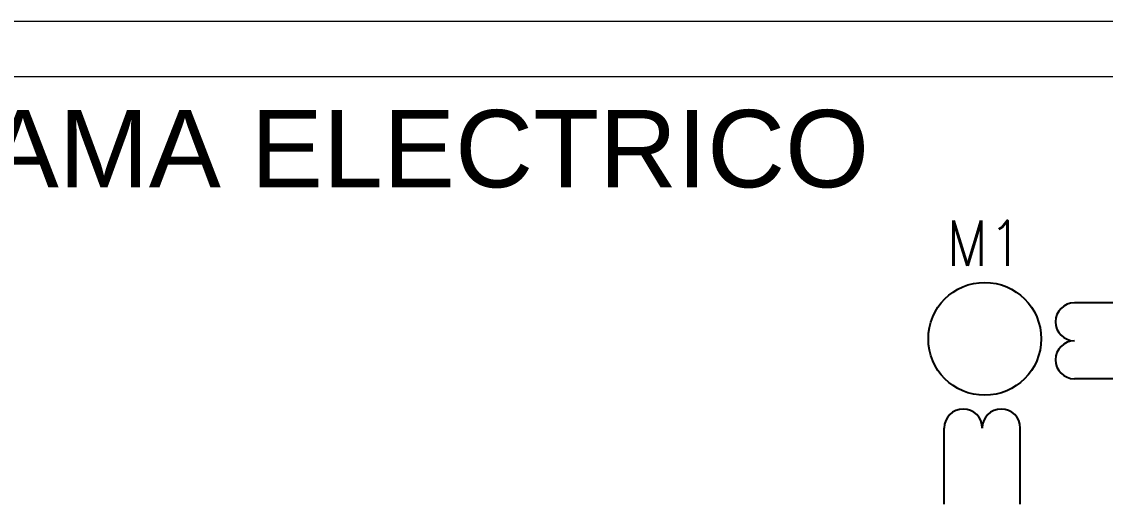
# Model space of a CAD drawing. Header units: millimetres. Extents: x 54 to 474, y 45 to 343.
# Drawn here: x 170.3 to 310.4, y 280.9 to 342.6 of the extents above; entities that cross this region are included whole.
import ezdxf
from ezdxf.enums import TextEntityAlignment as Align

# ---------------------------------------------------------------- set-up
doc = ezdxf.new("R2010")
doc.units = ezdxf.units.MM
doc.layers.add('G-ANNO-TTLB-MEDM', color=7, linetype='Continuous', lineweight=9)
doc.layers.add('G-ANNO-TTLB-THIN', color=7, linetype='Continuous', lineweight=9)
doc.layers.add('SYMS', color=7, linetype='Continuous')
doc.layers.add('TAGS', color=150, linetype='Continuous')
doc.styles.get("Standard").update_dxf_attribs({"font": 'arial.ttf'})
doc.styles.add('WD', font='romans.shx')
doc.styles.add('WD_IEC', font='isocp2.shx', dxfattribs={"width": 0.9, "height": 4})

# ---------------------------------------------------------------- blocks, each defined once
blk = doc.blocks.new('HMS1')
blk.add_circle((0, 0), 0.1562)
at = {"style": 'WD'}
for tag, width, p in [('INST', 0.7, (0.0055, 0.5282)), ('LOC', 0.7, (0.0055, 0.3586)), ('TAG1', 0.9, (0, 0.2024))]:
    blk.add_attdef(tag, text='', height=0.125, dxfattribs=dict(at, width=width)).set_placement(p, align=Align.CENTER)
for tag, p, width in [('DESC1', (1.126, 0.0757), 0.9), ('DESC2', (1.126, -0.0806), 0.9), ('DESC3', (1.126, -0.2368), 0.9), ('XREFNO', (1.3591, -0.3931), 0.8), ('XREFNC', (1.3591, -0.5493), 0.8)]:
    blk.add_attdef(tag, p, '', height=0.125, dxfattribs=dict(at, width=width))
at = {"style": 'WD', "flags": 9}
blk.add_attdef('FAMILY', text='', height=0.01, dxfattribs=at).set_placement((-0.0053, 0.1698), align=Align.CENTER)
at = {"linetype": 'Continuous', "style": 'WD', "flags": 1}
for tag, p in [('CAT', (0, 0.1593)), ('MFG', (0, 0.1404))]:
    blk.add_attdef(tag, text='', height=0.01, dxfattribs=at).set_placement(p, align=Align.MIDDLE)
at = {"linetype": 'Continuous', "style": 'WD', "flags": 9}
blk.add_attdef('ASSYCODE', text='', height=0.01, dxfattribs=at).set_placement((0.0004, 0.1129), align=Align.CENTER)
at = {"style": 'WD', "flags": 1}
for tag, p in [('X4TERM01', (-0.1562, 0)), ('X1TERM02', (0.1562, 0))]:
    blk.add_attdef(tag, p, '', height=0.0125, dxfattribs=at)
at = {"linetype": 'Continuous', "style": 'WD'}
blk.add_attdef('TERM01', text='', height=0.125, dxfattribs=at).set_placement((-0.2, -0.0349), align=Align.TOP_RIGHT)
blk.add_attdef('TERM02', text='', height=0.125, dxfattribs=at).set_placement((0.2, -0.0349), align=Align.TOP_LEFT)
at = {"style": 'WD', "width": 0.8, "flags": 8}
for tag, p in [('NO', (1.126, -0.3931)), ('NC', (1.126, -0.5493))]:
    blk.add_attdef(tag, p, '', height=0.125, dxfattribs=at)
blk = doc.blocks.new('HXF1T34')
for p, q in [((0, 0), (-5, 0)), ((0, -5), (-5, -5))]:
    blk.add_line(p, q)
for centre in [(-5, -1.25), (-5, -3.75)]:
    blk.add_arc(centre, 1.25, 90, 270)
at = {"style": 'WD_IEC'}
for tag, height, p in [('INST', 2.5, (-6.673, 7.548)), ('LOC', 2.5, (-6.673, 4.548)), ('TAG1', 2.5, (-6.673, 1.548)), ('TERM01', 2, (-0.248, 0.466)), ('DESC1', 2.5, (-9.151, -5.575)), ('TERM02', 2, (-0.248, -7.243)), ('DESC2', 2.5, (-9.151, -8.575)), ('DESC3', 2.5, (-9.151, -11.575))]:
    blk.add_attdef(tag, text='', height=height, dxfattribs=at).set_placement(p, align=Align.RIGHT)
at = {"style": 'WD_IEC', "flags": 1}
for tag, p, height in [('MFG', (-4.36, 5.8), 1), ('CAT', (-4.36, 4.256), 1), ('X1TERM01', (0, 0), 0.32), ('X1TERM02', (0, -5), 0.32), ('ASSYCODE', (-4.36, -10.851), 1), ('FAMILY', (-4.36, -12.395), 1), ('CATDESC', (-4.36, -13.895), 1)]:
    blk.add_attdef(tag, p, '', height=height, dxfattribs=at)
at = {"lineweight": 15, "style": 'WD_IEC'}
blk.add_attdef('XREF', text='', height=2.5, dxfattribs=at).set_placement((-9.151, -2.575), align=Align.RIGHT)
at = {"style": 'WD_IEC'}
blk.add_attdef('RATING1', (-6.396, -10.385), '', height=2.5, dxfattribs=at)

msp = doc.modelspace()

# ---------------------------------------------------------------- linework, layer by layer
at = {"layer": 'G-ANNO-TTLB-MEDM'}
msp.add_line((61.47, 335.55), (467.31, 335.55), dxfattribs=at)
at = {"layer": 'G-ANNO-TTLB-THIN'}
msp.add_line((474.39, 342.64), (54.39, 342.64), dxfattribs=at)

# ---------------------------------------------------------------- block references
at = {"layer": 'SYMS'}
ref = msp.add_blockref('HMS1', (294.86, 301.63), dxfattribs=dict(at, xscale=46.70260238946681, yscale=46.70260238946681, zscale=46.70260238946681))
ref.add_attrib('TAG1', 'M1', dxfattribs={"layer": 'TAGS', "height": 5.838, "style": 'WD', "width": 0.9}).set_placement((294.86, 311.08), align=Align.CENTER)
at = {"layer": 'SYMS', "color": 242, "true_color": 0xcd2027, "xscale": 1.965744520312292, "yscale": 1.965744520312292, "zscale": 1.965744520312292}
msp.add_blockref('HXF1T34', (316.29, 306.29), dxfattribs=at)
at = {"layer": 'SYMS', "color": 242, "true_color": 0xcd2027, "xscale": 1.965744520312292, "yscale": 1.965744520312292, "zscale": 1.965744520312292, "rotation": 270}
msp.add_blockref('HXF1T34', (299.45, 280.27), dxfattribs=at)

# ---------------------------------------------------------------- texts
at = {"color": 7, "true_color": 0xffffff, "insert": (121.58, 331.22), "char_height": 10, "attachment_point": 1}
msp.add_mtext_dynamic_manual_height_columns('{\\C256;DIAGRAMA ELECTRICO}', width=163.6226, gutter_width=12.5, heights=[0], dxfattribs=at)

doc.saveas('drawing.dxf')
